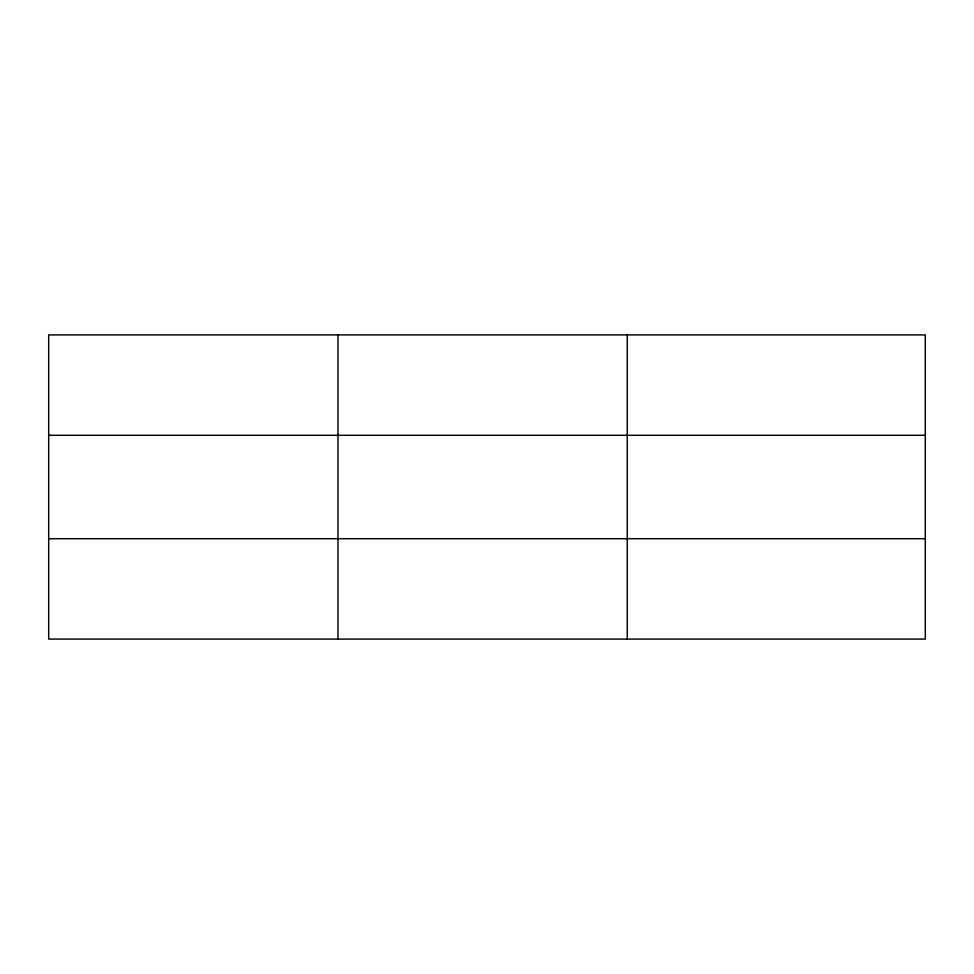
<?xml version="1.0" encoding="UTF-8"?>
<svg xmlns="http://www.w3.org/2000/svg" width="974" height="974" viewBox="0 0 974 974"><rect width="100%" height="100%" fill="white"/><g stroke="black" fill="none" stroke-linecap="round" stroke-linejoin="round"><path stroke-width="1.46" d="M337.978 639.09L337.978 334.91M627.256 639.09L627.256 334.91M925.3 538.707L925.3 639.09L48.7 639.09L48.7 334.91L925.3 334.91L925.3 538.707L48.7 538.707M48.7 435.293L925.3 435.293"/></g></svg>
